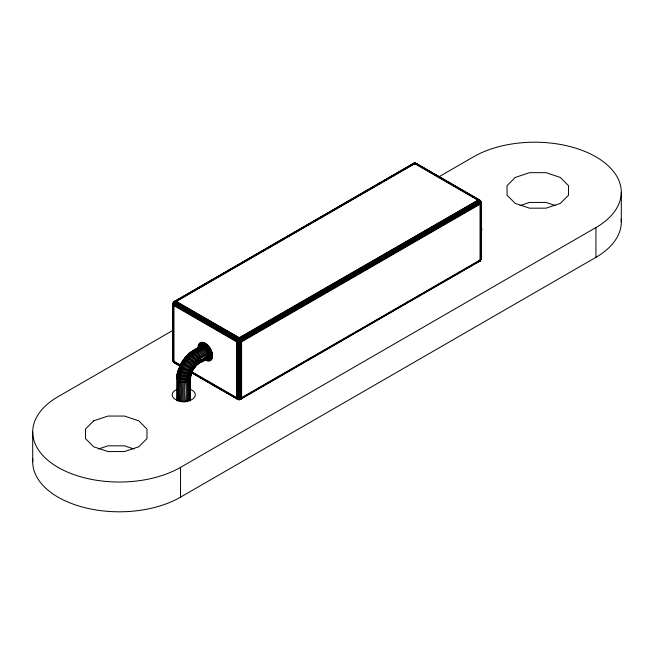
<?xml version="1.0" encoding="UTF-8"?>
<svg xmlns="http://www.w3.org/2000/svg" width="654" height="654" viewBox="0 0 654 654"><rect width="100%" height="100%" fill="white"/><g stroke="black" fill="none" stroke-linecap="round" stroke-linejoin="round"><path stroke-width="0.98" d="M180.365 366.166L173.915 362.398L173.539 361.155L173.539 305.336L174.193 303.276L175.378 301.968L415.159 163.492L416.369 163.484L479.513 199.936L480.911 201.816L480.968 203.312L480.077 204.195L241.138 342.107L238.882 342.451L236.764 341.887L173.923 305.598C171.528 304.282 173.964 300.317 176.335 301.412L239.184 337.701L240.737 339.246L241.596 341.887L241.596 397.706C241.228 399.651 238.489 400.608 240.067 398.212L240.067 342.394L239.184 337.701L478.875 199.691L480.347 200.688L481.066 202.634L481.066 258.796L480.036 261.052L478.197 261.518L479.317 261.298L478.875 261.739L478.254 261.404M175.803 362.921C174.25 363.346 172.166 361.155 173.702 359.921M204.081 359.169C206.304 361.31 210.94 362.005 212.158 358.449L210.13 357.321L207.465 357.583L198.742 362.766L194.263 367.891L195.636 366.101L195.186 364.621L192.644 361.588L189.022 358.662L185.237 357.313L183.128 360.052L183.48 360.656M185.237 357.313L185.057 357.942L187.044 355.833C189.284 350.896 196.38 348.974 198.939 354.656C201.17 357.599 201.792 363.42 197.018 364.196L207.563 358.057L209.713 358.114L211.618 359.463M176.94 400.837L177.128 374.881L178.73 368.537L179.556 368.218M177.725 373.826L177.144 377.056L177.144 400.199M177.144 379.099L178.223 371.112L177.684 371.881C175.411 376.606 177.291 382.459 183.153 382.01C186.619 382.353 191.597 380.489 190.666 376.156M177.553 379.745C178.027 368.267 184.477 357.084 194.181 350.945C197.107 348.803 204.081 347.446 202.863 342.353C199.895 341.715 197.851 344.789 198.088 347.47L198.98 348.353C202.74 332.821 220.349 363.322 205.021 358.817L205.34 360.027M190.355 379.099L191.213 372.412M202.863 342.353L205.34 343.276C204.677 349.244 196.829 349.759 193.192 353.332C178.354 364.368 177.169 384.062 178.918 400.959M239.904 399.619L240.876 399.103L241.138 397.926L241.138 342.107L240.443 339.393L239.184 337.701L238.882 398.278L239.372 399.708L239.184 337.701L237.328 339.761L236.764 341.887L236.764 397.706C236.127 400.019 240.974 399.504 237.631 399.341L191.066 372.461M198.473 347.732C202.732 330.172 222.638 364.654 205.307 359.561M198.775 348.026C202.773 331.521 221.493 363.943 205.192 359.152M212.158 358.449C213.694 352.669 210.147 346.416 205.34 343.276M478.875 261.739L480.085 260.995L480.461 259.752L480.461 203.934L479.807 201.873L478.148 200.247L414.481 163.492L413.263 163.484L173.915 301.829L172.934 304.036L172.934 360.199L173.58 361.629L180.071 365.414M173.236 303.374L173.964 301.772M172.934 304.38L174.193 301.543L176.335 301.412L174.487 303.481L173.923 305.598L173.956 361.883L174.487 362.888L180.594 366.42M412.887 164.44L412.437 164.661M206.599 344.135C204.988 349.694 197.843 350.348 194.042 353.888C179.245 364.899 178.092 384.552 179.825 401.401M197.034 364.621L195.137 366.461L196.764 364.973C197.958 360.109 188.728 350.454 185.066 357.558M239.029 399.708L237.091 398.915M173.956 302.344L174.242 301.6L413.614 163.402L416.026 163.402L479.758 200.198L480.968 202.29M199.053 348.386L199.421 346.636L198.53 344.854M199.29 347.511C204.882 338.568 216.343 360.215 205.013 359.054L207.947 358.932L209.999 360.755M177.684 371.881L180.177 365.57L177.708 372.339C180.766 376.99 193.241 379.067 191.859 370.818M177.945 372.829C180.259 364.025 185.581 355.743 193.421 350.912M190.829 375.371L192.202 371.464L195.636 366.101M478.622 261.633L479.464 261.486L479.848 260.652M480.518 260.456L481.066 258.453L480.044 260.48L241.113 398.384L238.89 398.727L236.797 398.163L191.409 371.962M173.236 302.769L173.089 304.224L173.956 305.099L236.797 341.38L240.607 341.764L480.044 203.688L480.911 202.822L480.911 201.816M173.482 302.369L173.138 303.415L174.062 304.56L236.912 340.848L240.541 341.216L479.938 203.157C482.235 201.963 479.521 199.029 477.665 200.01L479.219 201.563L480.077 204.195L480.077 260.014L479.513 261.486L480.862 259.736L480.576 258.796L480.608 260.169L479.848 260.872M173.424 360.199L173.482 361.866M176.94 377.726L177.553 376.41L177.553 400.845M480.273 260.545L479.783 261.085M172.983 303.889L174.152 302.181L176.335 301.412L175.125 301.093L173.915 301.829M480.036 261.052L480.764 259.458L480.764 203.639L479.652 201.203L477.665 200.01L479.464 199.936L480.764 201.972M413.459 163.884C414.08 163.001 415.568 163.026 416.173 163.884M177.324 374.333C177.087 380.514 192.472 381.601 190.739 374.014M414.595 163.222L415.388 163.157L480.576 201.064M189.145 354.043C193.388 349.261 202.805 361.507 196.764 364.973M192.162 371.12L190.077 377.783L189.946 400.845M414.374 163.148L413.99 163.778L414.538 163.721M207.825 345.214C205.258 350.184 198.873 351.124 194.884 354.591C180.193 365.521 179.163 385.043 180.864 401.744M178.73 368.537C180.283 372.061 188.556 375.175 191.475 372.805M480.518 259.573L480.911 258.6L480.273 260.284M192.276 371.333C188.941 370.532 176.572 368.12 181.395 362.757C183.627 355.907 191.892 365.406 194.263 367.891M179.956 365.962L183.447 359.913M191.941 371.513L194.246 367.515M198.383 348.517L200.345 345.753L199.789 343.064M412.551 164.252L413.843 163.296M415.388 163.157L414.816 163.729L413.892 163.23M208.969 346.497C205.511 350.675 199.871 352.089 195.71 355.4C181.183 366.199 180.349 385.517 181.984 401.981M183.218 360.305L187.845 354.779M412.723 163.917L413.557 163.345M189.382 353.446C194.442 349.146 203.304 342.287 207.073 351.345C208.552 353.798 209.117 358.744 205.34 359.275C213.793 357.558 204.449 341.38 198.742 347.838M197.492 363.338C202.323 362.586 210.253 358.735 207.114 352.678C205.92 349.849 203.304 346.244 199.822 346.98L201.113 344.822L200.68 342.549M173.424 302.467L174.062 301.944M174.536 301.339L174.152 302.181L174.782 302.966L237.631 339.246L240.108 339.5L479.219 201.563L479.652 200.124M480.576 260.357L239.487 399.586M187.167 355.343L190.257 352.719M209.999 347.928C205.773 351.157 200.786 353.209 196.47 356.307C182.172 366.927 181.616 385.966 183.153 402.104M238.931 399.365L237.68 399.341L237.222 397.926L237.222 342.107L237.917 339.393L239.184 337.701L240.623 342.279L240.623 398.098L240.288 399.471L239.429 399.365M175.125 301.093L174.634 301.878L175.125 302.483L237.974 338.772L240.157 338.878L478.875 201.08L479.366 200.467L478.875 199.691M480.085 260.995L240.157 399.537M200.018 362.349L195.808 365.226M172.967 330.344L58.067 396.684A86.598 49.998 0 0 0 58.067 467.381A86.598 49.998 0 0 0 180.529 467.381L595.933 227.551A86.598 49.998 0 0 0 595.933 156.846A86.598 49.998 0 0 0 473.471 156.846L439.006 176.743M191.647 351.934L200.909 346.53L201.931 344.633L201.718 342.312M32.839 459.002A86.598 49.998 0 0 0 83.925 507.439A86.598 49.998 0 0 0 180.529 497.154L595.933 257.316A86.598 49.998 0 0 0 621.161 219.164M197.631 364.09L198.137 363.804M414.513 163.247L175.509 301.11L175.207 301.756L238.35 338.347L239.854 338.42L478.491 200.655L478.491 199.699M239.519 399.341L240.737 399.341M241.449 398.572L238.898 399.112L236.912 398.572M241.277 398.915L239.233 399.398L239.748 399.668M206.631 358.776L209.141 358.727L210.899 360.24M238.841 399.341L237.68 399.341M210.899 349.481C206.075 351.607 201.579 354.435 197.165 357.28C183.145 367.671 182.932 386.367 184.346 402.104M413.32 163.484L414.096 163.206M413.124 163.721L416.067 163.574L417.203 164.661M520.028 205.609L529.544 202.438L546.025 202.438L555.54 205.609M240.68 399.341L239.626 399.676M98.46 448.996L107.975 445.824L124.456 445.824L133.972 448.996M413.712 163.353L414.146 163.263M414.669 163.443L175.762 301.543L239.519 338.02L478.238 200.14L414.971 163.443M211.618 351.092C206.427 352.056 202.217 355.711 197.753 358.286C184.224 368.284 184.076 386.898 185.515 401.981M414.252 163.157L415.928 163.353M239.282 399.602L239.854 399.561M173.089 361.016L172.934 359.855C172.77 362.12 175.19 363.657 175.746 362.741L175.174 362.708M238.923 399.406L239.438 399.406M238.955 399.61L239.405 399.61M206.239 358.989L208.037 359.626L208.969 361M414.628 163.116C414.432 163.337 416.23 163.77 415.118 163.247M175.378 363.035L174.242 362.627L173.236 360.861L173.236 305.042L174.348 302.606L176.335 301.412L174.217 301.739L173.727 302.54L174.487 303.481L237.328 339.761L240.288 340.064L479.513 202.078L480.191 200.614L477.665 200.01L479.783 200.991L480.968 203.312L480.968 259.131L480.077 260.014L241.138 397.926L238.882 398.278L236.764 397.706L192.251 372.003M175.762 362.864L174.683 362.7L175.125 363.142M212.158 352.727C198.571 354.558 187.167 368.079 186.635 381.65L186.635 401.744M238.735 399.676L237.933 399.251L237.737 398.098L237.737 342.279L239.184 337.701L238.293 342.394L238.293 398.212L238.506 399.561L239.078 399.602M415.797 163.296L416.909 163.917M415.265 163.148L415.748 163.23M238.882 399.586L238.35 399.406M204.62 358.735C215.73 360.264 204.113 338.723 198.767 348.239L199.846 345.843L199.061 343.841M212.485 354.321C199.372 354.411 188.18 368.766 187.673 381.307L187.673 401.401M415.543 163.206L416.516 163.721M238.457 399.619L191.704 372.706M212.591 355.841C208.242 353.626 204.261 358.441 200.672 359.929C193.617 364.401 188.924 372.527 188.581 380.865L188.581 400.959M206.329 359.079L207.825 360.951M181.387 362.757L193.183 369.567M180.905 365.455L173.032 360.534L173.032 304.715L174.217 302.393L176.335 301.412L174.152 301.96L173.392 302.957L174.242 304.02L237.091 340.301L240.435 340.644L479.758 202.617L480.518 200.966M180.177 365.823L173.702 362.046M191.524 372.371L237.484 398.907M212.485 357.231C208.373 354.264 204.048 359.389 200.598 360.861C194.034 365.014 189.668 372.576 189.349 380.334L189.349 400.436M174.536 362.888L173.138 361.139M173.727 361.948L174.217 362.496M198.203 346.072L199.168 347.601C204.31 335.943 218.199 362.193 205.029 358.735L206.067 359.316L206.599 360.624M173.727 361.687L173.089 360.011L173.482 360.975M480.862 201.685L479.848 200.557L477.665 200.01L479.848 200.778L481.066 202.977M204.081 342.68C204.326 348.884 195.84 349.375 192.358 352.923C177.561 363.935 176.417 383.587 178.15 400.436M621.3 192.194L621.3 221.968M595.933 227.551L595.933 257.316M190.559 400.837L190.355 377.056L190.355 400.199M180.529 467.381L180.529 497.154M32.7 432.032L32.7 461.806M481.434 227.682A11.576 6.687 0 0 1 481.434 231.14M190.404 389.351A11.576 6.687 0 0 1 192.39 399.267A11.576 6.687 0 0 1 175.108 399.267A11.576 6.687 0 0 1 177.095 389.351M93.71 420.816L85.47 429.049L85.47 438.564L93.71 446.805L107.975 451.562L124.456 451.562L138.73 446.805L146.97 438.564L146.97 429.049L138.73 420.816L124.456 416.058L107.975 416.058L93.71 420.816M515.27 177.422L507.03 185.662L507.03 195.178L515.27 203.419L529.544 208.176L546.025 208.176L560.29 203.419L568.53 195.178L568.53 185.662L560.29 177.422L546.025 172.664L529.544 172.664L515.27 177.422"/></g></svg>
